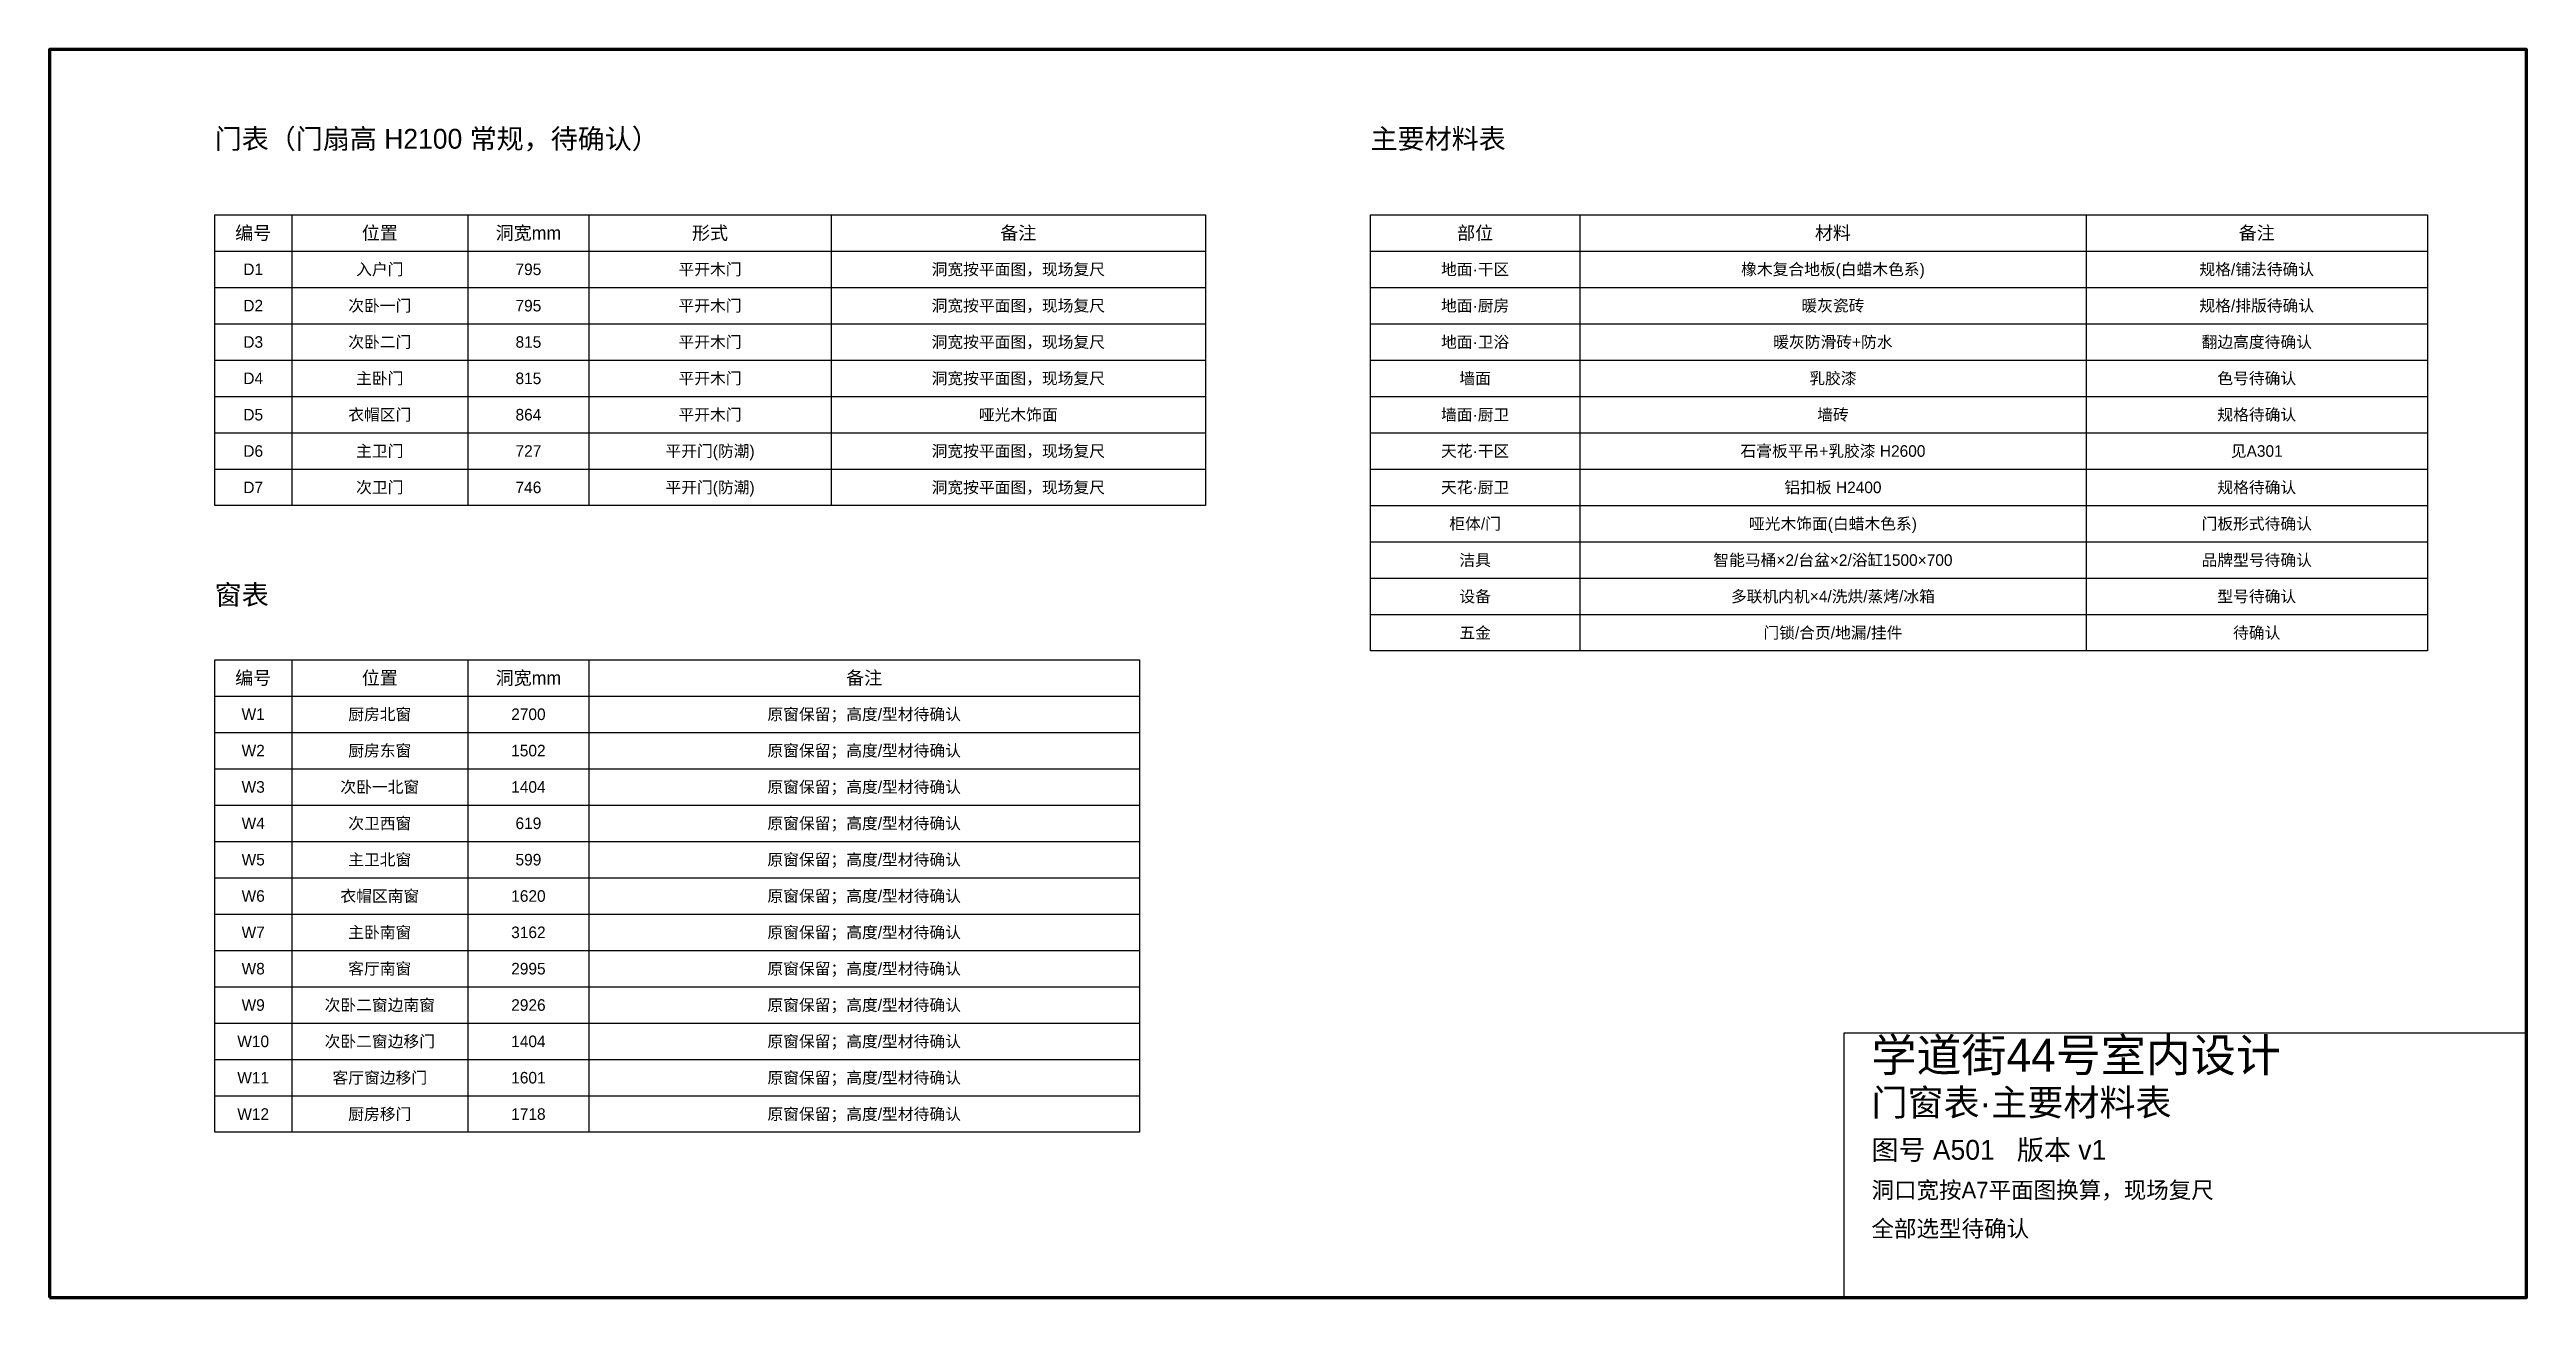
# Model space of a CAD drawing. Header units: millimetres. Extents: x -1500 to 21000, y -9830 to 1500.
import ezdxf
from ezdxf.enums import TextEntityAlignment as Align

# ---------------------------------------------------------------- set-up
doc = ezdxf.new("R2010")
doc.units = ezdxf.units.MM
doc.layers.add('A-FRAME', color=7, linetype='Continuous')
doc.layers.add('A-TEXT', color=7, linetype='Continuous')
doc.styles.add('CN', font='PingFang SC')

msp = doc.modelspace()

# ---------------------------------------------------------------- linework, layer by layer
at = {"layer": 'A-FRAME'}
for p, q in [((700, 0), (700, -2640)), ((2300, 0), (2300, -2640)), ((3400, 0), (3400, -2640)), ((5600, 0), (5600, -2640)), ((12400, 0), (12400, -3960)), ((17000, 0), (17000, -3960)), ((0, -330), (9000, -330)), ((10500, -330), (20100, -330)), ((0, -660), (9000, -660)), ((10500, -660), (20100, -660)), ((0, -990), (9000, -990)), ((10500, -990), (20100, -990)), ((0, -1320), (9000, -1320)), ((10500, -1320), (20100, -1320)), ((0, -1650), (9000, -1650)), ((10500, -1650), (20100, -1650)), ((0, -1980), (9000, -1980)), ((10500, -1980), (20100, -1980)), ((0, -2310), (9000, -2310)), ((10500, -2310), (20100, -2310)), ((10500, -2640), (20100, -2640)), ((10500, -2970), (20100, -2970)), ((10500, -3300), (20100, -3300)), ((10500, -3630), (20100, -3630)), ((700, -4040), (700, -8330)), ((2300, -4040), (2300, -8330)), ((3400, -4040), (3400, -8330)), ((0, -4370), (8400, -4370)), ((0, -4700), (8400, -4700)), ((0, -5030), (8400, -5030)), ((0, -5360), (8400, -5360)), ((0, -5690), (8400, -5690)), ((0, -6020), (8400, -6020)), ((0, -6350), (8400, -6350)), ((0, -6680), (8400, -6680)), ((0, -7010), (8400, -7010)), ((0, -7340), (8400, -7340)), ((0, -7670), (8400, -7670)), ((0, -8000), (8400, -8000))]:
    msp.add_line(p, q, dxfattribs=at)
at = {"layer": 'A-FRAME', "lineweight": 70, "true_color": 0x121212}
msp.add_lwpolyline([(-1500, -9830), (21000, -9830), (21000, 1500), (-1500, 1500)], close=True, dxfattribs=at)
at = {"layer": 'A-FRAME', "true_color": 0x121212}
for points in [[(0, 0), (9000, 0), (9000, -2640), (0, -2640)], [(10500, 0), (20100, 0), (20100, -3960), (10500, -3960)], [(0, -4040), (8400, -4040), (8400, -8330), (0, -8330)], [(14800, -9830), (21000, -9830), (21000, -7430), (14800, -7430)]]:
    msp.add_lwpolyline(points, close=True, dxfattribs=at)

# ---------------------------------------------------------------- texts
at = {"layer": 'A-TEXT', "true_color": 0x121212, "style": 'CN'}
for s, height, p in [('门表（门扇高 H2100 常规，待确认）', 180, (0, 600)), ('主要材料表', 180, (10500, 600)), ('窗表', 180, (0, -3540)), ('学道街44号室内设计', 300, (15050, -7780)), ('门窗表·主要材料表', 240, (15050, -8180)), ('图号 A501   版本 v1', 180, (15050, -8580)), ('洞口宽按A7平面图换算，现场复尺', 150, (15050, -8930)), ('全部选型待确认', 150, (15050, -9280))]:
    msp.add_text(s, height=height, dxfattribs=at).set_placement(p)
for s, height, p in [('编号', 120, (350, -165)), ('位置', 120, (1500, -165)), ('洞宽mm', 120, (2850, -165)), ('形式', 120, (4500, -165)), ('备注', 120, (7300, -165)), ('部位', 120, (11450, -165)), ('材料', 120, (14700, -165)), ('备注', 120, (18550, -165)), ('D1', 105, (350, -495)), ('入户门', 105, (1500, -495)), ('795', 105, (2850, -495)), ('平开木门', 105, (4500, -495)), ('洞宽按平面图，现场复尺', 105, (7300, -495)), ('地面·干区', 105, (11450, -495)), ('橡木复合地板(白蜡木色系)', 105, (14700, -495)), ('规格/铺法待确认', 105, (18550, -495)), ('D2', 105, (350, -825)), ('次卧一门', 105, (1500, -825)), ('795', 105, (2850, -825)), ('平开木门', 105, (4500, -825)), ('洞宽按平面图，现场复尺', 105, (7300, -825)), ('地面·厨房', 105, (11450, -825)), ('暖灰瓷砖', 105, (14700, -825)), ('规格/排版待确认', 105, (18550, -825)), ('D3', 105, (350, -1155)), ('次卧二门', 105, (1500, -1155)), ('815', 105, (2850, -1155)), ('平开木门', 105, (4500, -1155)), ('洞宽按平面图，现场复尺', 105, (7300, -1155)), ('地面·卫浴', 105, (11450, -1155)), ('暖灰防滑砖+防水', 105, (14700, -1155)), ('翻边高度待确认', 105, (18550, -1155)), ('D4', 105, (350, -1485)), ('主卧门', 105, (1500, -1485)), ('815', 105, (2850, -1485)), ('平开木门', 105, (4500, -1485)), ('洞宽按平面图，现场复尺', 105, (7300, -1485)), ('墙面', 105, (11450, -1485)), ('乳胶漆', 105, (14700, -1485)), ('色号待确认', 105, (18550, -1485)), ('D5', 105, (350, -1815)), ('衣帽区门', 105, (1500, -1815)), ('864', 105, (2850, -1815)), ('平开木门', 105, (4500, -1815)), ('哑光木饰面', 105, (7300, -1815)), ('墙面·厨卫', 105, (11450, -1815)), ('墙砖', 105, (14700, -1815)), ('规格待确认', 105, (18550, -1815)), ('D6', 105, (350, -2145)), ('主卫门', 105, (1500, -2145)), ('727', 105, (2850, -2145)), ('平开门(防潮)', 105, (4500, -2145)), ('洞宽按平面图，现场复尺', 105, (7300, -2145)), ('天花·干区', 105, (11450, -2145)), ('石膏板平吊+乳胶漆 H2600', 105, (14700, -2145)), ('见A301', 105, (18550, -2145)), ('D7', 105, (350, -2475)), ('次卫门', 105, (1500, -2475)), ('746', 105, (2850, -2475)), ('平开门(防潮)', 105, (4500, -2475)), ('洞宽按平面图，现场复尺', 105, (7300, -2475)), ('天花·厨卫', 105, (11450, -2475)), ('铝扣板 H2400', 105, (14700, -2475)), ('规格待确认', 105, (18550, -2475)), ('柜体/门', 105, (11450, -2805)), ('哑光木饰面(白蜡木色系)', 105, (14700, -2805)), ('门板形式待确认', 105, (18550, -2805)), ('洁具', 105, (11450, -3135)), ('智能马桶×2/台盆×2/浴缸1500×700', 105, (14700, -3135)), ('品牌型号待确认', 105, (18550, -3135)), ('设备', 105, (11450, -3465)), ('多联机内机×4/洗烘/蒸烤/冰箱', 105, (14700, -3465)), ('型号待确认', 105, (18550, -3465)), ('五金', 105, (11450, -3795)), ('门锁/合页/地漏/挂件', 105, (14700, -3795)), ('待确认', 105, (18550, -3795)), ('编号', 120, (350, -4205)), ('位置', 120, (1500, -4205)), ('洞宽mm', 120, (2850, -4205)), ('备注', 120, (5900, -4205)), ('W1', 105, (350, -4535)), ('厨房北窗', 105, (1500, -4535)), ('2700', 105, (2850, -4535)), ('原窗保留；高度/型材待确认', 105, (5900, -4535)), ('W2', 105, (350, -4865)), ('厨房东窗', 105, (1500, -4865)), ('1502', 105, (2850, -4865)), ('原窗保留；高度/型材待确认', 105, (5900, -4865)), ('W3', 105, (350, -5195)), ('次卧一北窗', 105, (1500, -5195)), ('1404', 105, (2850, -5195)), ('原窗保留；高度/型材待确认', 105, (5900, -5195)), ('W4', 105, (350, -5525)), ('次卫西窗', 105, (1500, -5525)), ('619', 105, (2850, -5525)), ('原窗保留；高度/型材待确认', 105, (5900, -5525)), ('W5', 105, (350, -5855)), ('主卫北窗', 105, (1500, -5855)), ('599', 105, (2850, -5855)), ('原窗保留；高度/型材待确认', 105, (5900, -5855)), ('W6', 105, (350, -6185)), ('衣帽区南窗', 105, (1500, -6185)), ('1620', 105, (2850, -6185)), ('原窗保留；高度/型材待确认', 105, (5900, -6185)), ('W7', 105, (350, -6515)), ('主卧南窗', 105, (1500, -6515)), ('3162', 105, (2850, -6515)), ('原窗保留；高度/型材待确认', 105, (5900, -6515)), ('W8', 105, (350, -6845)), ('客厅南窗', 105, (1500, -6845)), ('2995', 105, (2850, -6845)), ('原窗保留；高度/型材待确认', 105, (5900, -6845)), ('W9', 105, (350, -7175)), ('次卧二窗边南窗', 105, (1500, -7175)), ('2926', 105, (2850, -7175)), ('原窗保留；高度/型材待确认', 105, (5900, -7175)), ('W10', 105, (350, -7505)), ('次卧二窗边移门', 105, (1500, -7505)), ('1404', 105, (2850, -7505)), ('原窗保留；高度/型材待确认', 105, (5900, -7505)), ('W11', 105, (350, -7835)), ('客厅窗边移门', 105, (1500, -7835)), ('1601', 105, (2850, -7835)), ('原窗保留；高度/型材待确认', 105, (5900, -7835)), ('厨房移门', 105, (1500, -8165)), ('原窗保留；高度/型材待确认', 105, (5900, -8165)), ('W12', 105, (350, -8165)), ('1718', 105, (2850, -8165))]:
    msp.add_text(s, height=height, dxfattribs=at).set_placement(p, align=Align.MIDDLE_CENTER)

doc.saveas('drawing.dxf')
